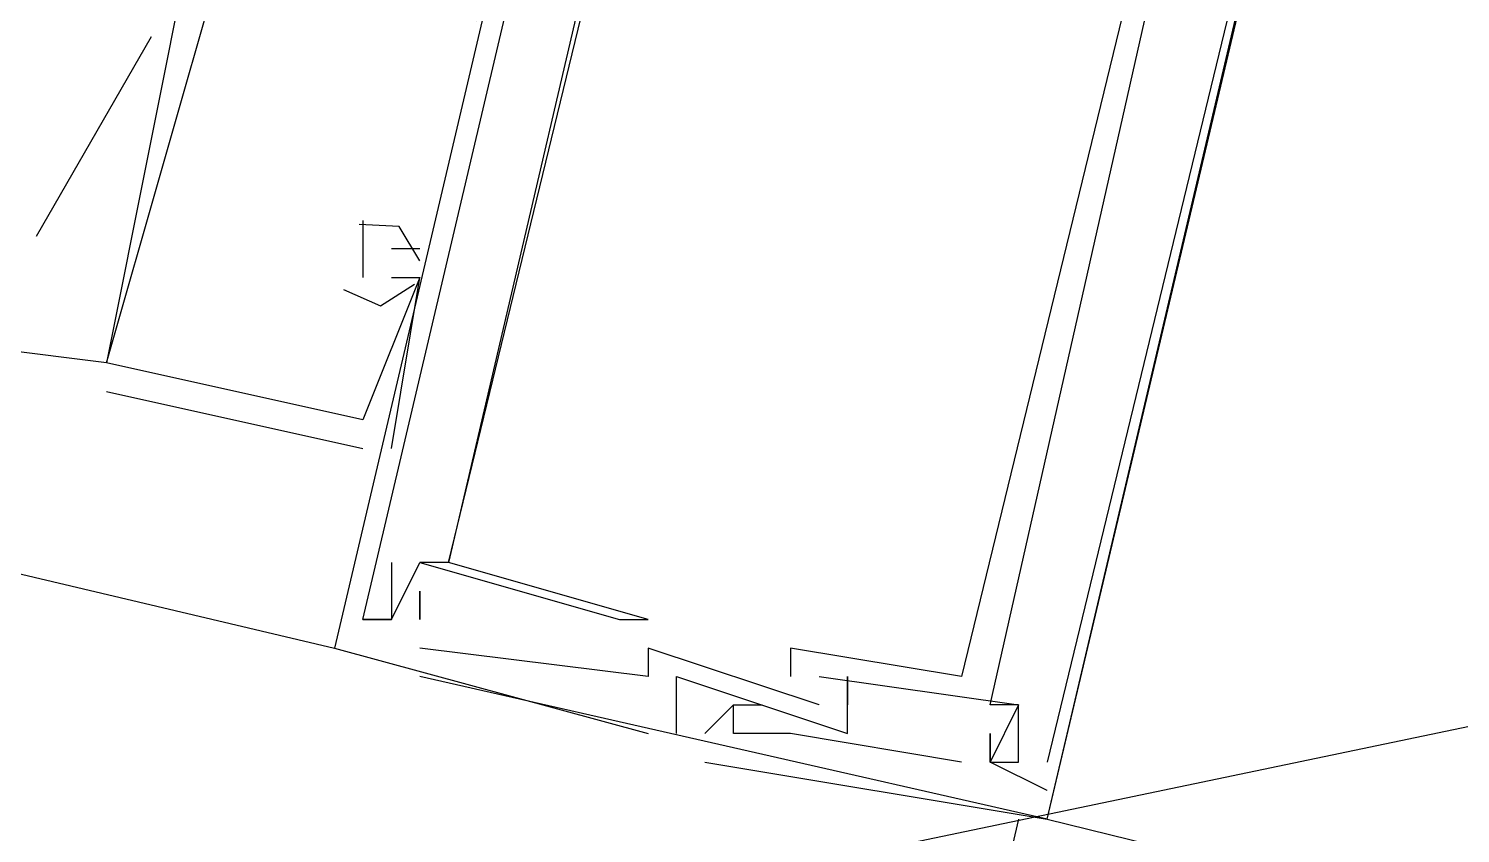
# Model space of a CAD drawing. Header units: feet. Extents: x -84 to 198, y -22 to 181.
# Drawn here: x 87.577 to 88.247, y 148.918 to 149.294 of the extents above; entities that cross this region are included whole.
import ezdxf

# ---------------------------------------------------------------- set-up
doc = ezdxf.new("R2010")
doc.units = ezdxf.units.FT
doc.layers.add('A-AREA-UNIDAD', color=30, linetype='CONTINUOUS')
doc.layers.add('A-LINEA', color=7, linetype='CONTINUOUS')

msp = doc.modelspace()

# ---------------------------------------------------------------- linework, layer by layer
at = {"layer": 'A-AREA-UNIDAD'}
msp.add_lwpolyline([(84.928, 131.1289), (85.152, 132.6933), (86.8, 132.5333), (87.552, 135.8578), (85.152, 136.2489), (85.12, 137.3333), (86.08, 141.3689), (87.072, 141.4222), (87.12, 140.6578), (87.648, 141.1733), (87.712, 141.5822), (87.488, 142.2933), (86.56, 142.3289), (86.56, 143.3778), (87.872, 148.8889), (88.64, 149.0489), (91.008, 159.2178), (90.432, 159.2533), (90.432, 159.8933), (87.008, 159.7689), (77.6, 158.8622), (74.112, 158.2578)], dxfattribs=at)
at = {"layer": 'A-LINEA'}
for p, q in [((88.0533, 148.9244), (90.52, 159.3378)), ((79.6, 150.9244), (87.72, 149.0044)), ((87.5806, 149.1971), (87.6344, 149.2905)), ((87.7333, 149.2044), (87.7333, 149.2044)), ((87.7333, 149.2044), (87.7333, 149.2044)), ((87.7333, 149.2044), (87.7333, 149.2044)), ((87.7333, 149.1911), (87.7333, 149.1911)), ((87.7333, 149.1911), (87.7333, 149.1911)), ((87.7333, 149.1911), (87.7333, 149.1911)), ((87.76, 149.1911), (87.7467, 149.1911)), ((87.7467, 149.1911), (87.7467, 149.1911)), ((87.76, 149.1911), (87.7467, 149.1911)), ((87.7467, 149.1911), (87.7467, 149.1911)), ((87.76, 149.1911), (87.7467, 149.1911)), ((87.7467, 149.1911), (87.7467, 149.1911)), ((87.76, 149.1911), (87.76, 149.1911)), ((87.76, 149.1911), (87.76, 149.1911)), ((87.76, 149.1911), (87.76, 149.1911)), ((87.7333, 149.1778), (87.7333, 149.1778)), ((87.7333, 149.1778), (87.7333, 149.1778)), ((87.7333, 149.1778), (87.7333, 149.1778)), ((87.7467, 149.0978), (87.76, 149.1778)), ((87.7467, 149.1778), (87.7467, 149.1778)), ((87.7467, 149.0978), (87.76, 149.1778)), ((87.7467, 149.1778), (87.7467, 149.1778)), ((87.7467, 149.0978), (87.76, 149.1778)), ((87.7467, 149.1778), (87.7467, 149.1778)), ((87.76, 149.1778), (87.76, 149.1778)), ((87.76, 149.1778), (87.76, 149.1778)), ((87.76, 149.1778), (87.76, 149.1778)), ((87.76, 149.1778), (87.76, 149.1778)), ((87.76, 149.1778), (87.76, 149.1778)), ((87.76, 149.1778), (87.76, 149.1778)), ((87.6133, 149.1378), (87.5067, 149.1511)), ((87.6133, 149.1378), (87.6133, 149.1378)), ((87.6133, 149.1378), (87.6133, 149.1378)), ((87.6133, 149.1378), (87.6133, 149.1378)), ((87.6133, 149.1378), (87.6133, 149.1378)), ((87.6133, 149.1378), (87.6133, 149.1378)), ((87.6133, 149.1378), (87.6133, 149.1378)), ((87.6133, 149.1378), (87.6133, 149.1378)), ((87.6133, 149.1378), (87.6133, 149.1378)), ((87.6133, 149.1378), (87.6133, 149.1378)), ((87.6133, 149.1244), (87.7333, 149.0978)), ((87.6133, 149.1244), (87.6133, 149.1244)), ((87.6133, 149.1244), (87.7333, 149.0978)), ((87.6133, 149.1244), (87.6133, 149.1244)), ((87.6133, 149.1244), (87.7333, 149.0978)), ((87.6133, 149.1244), (87.6133, 149.1244)), ((87.7333, 149.1111), (87.7333, 149.1111)), ((87.7333, 149.1111), (87.7333, 149.1111)), ((87.7333, 149.1111), (87.7333, 149.1111)), ((87.7333, 149.0978), (87.7333, 149.0978)), ((87.7333, 149.0978), (87.7333, 149.0978)), ((87.7333, 149.0978), (87.7333, 149.0978)), ((87.7467, 149.0978), (87.7467, 149.0978)), ((87.7467, 149.0978), (87.7467, 149.0978)), ((87.7467, 149.0978), (87.7467, 149.0978)), ((87.7467, 149.0444), (87.7467, 149.0444)), ((87.7467, 149.0444), (87.7467, 149.0444)), ((87.7467, 149.0444), (87.7467, 149.0444)), ((87.76, 149.0444), (87.76, 149.0444)), ((87.76, 149.0444), (87.76, 149.0444)), ((87.76, 149.0444), (87.76, 149.0444)), ((87.76, 149.0444), (87.76, 149.0444)), ((87.76, 149.0444), (87.76, 149.0444)), ((87.76, 149.0444), (87.76, 149.0444)), ((87.7733, 149.0444), (87.7733, 149.0444)), ((87.7733, 149.0444), (87.7733, 149.0444)), ((87.7733, 149.0444), (87.7733, 149.0444)), ((87.7733, 149.0444), (87.7733, 149.0444)), ((87.7733, 149.0444), (87.7733, 149.0444)), ((87.7733, 149.0444), (87.7733, 149.0444)), ((87.76, 149.0311), (87.76, 149.0311)), ((87.76, 149.0311), (87.76, 149.0311)), ((87.76, 149.0311), (87.76, 149.0311)), ((87.7333, 149.0178), (87.7333, 149.0178)), ((87.7333, 149.0178), (87.7333, 149.0178)), ((87.7333, 149.0178), (87.7333, 149.0178)), ((87.7333, 149.0178), (87.7333, 149.0178)), ((87.7333, 149.0178), (87.7333, 149.0178)), ((87.7333, 149.0178), (87.7333, 149.0178)), ((87.7467, 149.0178), (87.7467, 149.0178)), ((87.7467, 149.0178), (87.7467, 149.0178)), ((87.7467, 149.0178), (87.7467, 149.0178)), ((87.7467, 149.0178), (87.7467, 149.0178)), ((87.7467, 149.0178), (87.7467, 149.0178)), ((87.7467, 149.0178), (87.7467, 149.0178)), ((87.7467, 149.0178), (87.7467, 149.0178)), ((87.7467, 149.0178), (87.7467, 149.0178)), ((87.7467, 149.0178), (87.7467, 149.0178)), ((87.76, 149.0178), (87.76, 149.0178)), ((87.76, 149.0178), (87.76, 149.0178)), ((87.76, 149.0178), (87.76, 149.0178)), ((87.76, 149.0178), (87.76, 149.0178)), ((87.76, 149.0178), (87.76, 149.0178)), ((87.76, 149.0178), (87.76, 149.0178)), ((87.8533, 149.0178), (87.8533, 149.0178)), ((87.8533, 149.0178), (87.8533, 149.0178)), ((87.8533, 149.0178), (87.8533, 149.0178)), ((87.8667, 149.0178), (87.8667, 149.0178)), ((87.8667, 149.0178), (87.8667, 149.0178)), ((87.8667, 149.0178), (87.8667, 149.0178)), ((87.72, 149.0044), (87.72, 149.0044)), ((87.72, 149.0044), (87.72, 149.0044)), ((87.72, 149.0044), (87.72, 149.0044)), ((87.76, 149.0044), (87.76, 149.0044)), ((87.76, 149.0044), (87.76, 149.0044)), ((87.76, 149.0044), (87.76, 149.0044)), ((87.8667, 149.0044), (87.8667, 149.0044)), ((87.8667, 149.0044), (87.8667, 149.0044)), ((87.8667, 149.0044), (87.8667, 149.0044)), ((87.9333, 149.0044), (87.9333, 149.0044)), ((87.9333, 149.0044), (87.9333, 149.0044)), ((87.9333, 149.0044), (87.9333, 149.0044)), ((88.0533, 148.9244), (87.76, 148.9911)), ((87.8667, 148.9911), (87.8667, 148.9911)), ((87.8667, 148.9911), (87.8667, 148.9911)), ((87.8667, 148.9911), (87.8667, 148.9911)), ((87.88, 148.9644), (87.88, 148.9911)), ((87.88, 148.9911), (87.88, 148.9911)), ((87.88, 148.9644), (87.88, 148.9911)), ((87.88, 148.9911), (87.88, 148.9911)), ((87.88, 148.9644), (87.88, 148.9911)), ((87.88, 148.9911), (87.88, 148.9911)), ((87.9333, 148.9911), (87.9333, 148.9911)), ((87.9333, 148.9911), (87.9333, 148.9911)), ((87.9333, 148.9911), (87.9333, 148.9911)), ((87.9467, 148.9911), (87.9467, 148.9911)), ((87.9467, 148.9911), (87.9467, 148.9911)), ((87.9467, 148.9911), (87.9467, 148.9911)), ((87.96, 148.9911), (87.96, 148.9911)), ((87.96, 148.9911), (87.96, 148.9911)), ((87.96, 148.9911), (87.96, 148.9911)), ((88.0133, 148.9911), (88.0133, 148.9911)), ((88.0133, 148.9911), (88.0133, 148.9911)), ((88.0133, 148.9911), (88.0133, 148.9911)), ((87.88, 148.9778), (87.88, 148.9778)), ((87.88, 148.9778), (87.88, 148.9778)), ((87.88, 148.9778), (87.88, 148.9778)), ((87.9067, 148.9778), (87.8933, 148.9644)), ((87.9067, 148.9778), (87.8933, 148.9644)), ((87.9067, 148.9778), (87.8933, 148.9644)), ((87.9067, 148.9778), (87.9067, 148.9778)), ((87.9067, 148.9778), (87.9067, 148.9778)), ((87.9067, 148.9778), (87.9067, 148.9778)), ((87.9067, 148.9778), (87.9067, 148.9778)), ((87.9067, 148.9778), (87.9067, 148.9778)), ((87.9067, 148.9778), (87.9067, 148.9778)), ((87.92, 148.9778), (87.92, 148.9778)), ((87.92, 148.9778), (87.92, 148.9778)), ((87.92, 148.9778), (87.92, 148.9778)), ((87.9467, 148.9778), (87.9467, 148.9778)), ((87.9467, 148.9778), (87.9467, 148.9778)), ((87.9467, 148.9778), (87.9467, 148.9778)), ((87.96, 148.9778), (87.96, 148.9778)), ((87.96, 148.9778), (87.96, 148.9778)), ((87.96, 148.9778), (87.96, 148.9778)), ((88.0267, 148.9778), (88.0267, 148.9778)), ((88.0267, 148.9778), (88.0267, 148.9778)), ((88.0267, 148.9778), (88.0267, 148.9778)), ((88.04, 148.9778), (88.04, 148.9778)), ((88.04, 148.9778), (88.04, 148.9778)), ((88.04, 148.9778), (88.04, 148.9778)), ((88.04, 148.9778), (88.04, 148.9778)), ((88.04, 148.9778), (88.04, 148.9778)), ((88.04, 148.9778), (88.04, 148.9778)), ((87.8667, 148.9644), (87.8667, 148.9644)), ((87.8667, 148.9644), (87.8667, 148.9644)), ((87.8667, 148.9644), (87.8667, 148.9644)), ((87.88, 148.9644), (87.88, 148.9644)), ((87.88, 148.9644), (87.88, 148.9644)), ((87.88, 148.9644), (87.88, 148.9644)), ((87.8933, 148.9644), (87.8933, 148.9644)), ((87.8933, 148.9644), (87.8933, 148.9644)), ((87.8933, 148.9644), (87.8933, 148.9644)), ((87.9067, 148.9644), (87.9067, 148.9644)), ((87.9067, 148.9644), (87.9067, 148.9644)), ((87.9067, 148.9644), (87.9067, 148.9644)), ((87.9067, 148.9644), (87.9067, 148.9644)), ((87.9067, 148.9644), (87.9067, 148.9644)), ((87.9067, 148.9644), (87.9067, 148.9644)), ((87.9333, 148.9644), (87.9333, 148.9644)), ((87.9333, 148.9644), (87.9333, 148.9644)), ((87.9333, 148.9644), (87.9333, 148.9644)), ((87.96, 148.9644), (87.96, 148.9644)), ((87.96, 148.9644), (87.96, 148.9644)), ((87.96, 148.9644), (87.96, 148.9644)), ((88.0267, 148.9644), (88.0267, 148.9644)), ((88.0267, 148.9644), (88.0267, 148.9644)), ((88.0267, 148.9644), (88.0267, 148.9644)), ((87.8933, 148.9511), (87.8933, 148.9511)), ((87.8933, 148.9511), (87.8933, 148.9511)), ((87.8933, 148.9511), (87.8933, 148.9511)), ((88.0133, 148.9511), (88.0133, 148.9511)), ((88.0133, 148.9511), (88.0133, 148.9511)), ((88.0133, 148.9511), (88.0133, 148.9511)), ((88.0267, 148.9511), (88.0267, 148.9511)), ((88.0267, 148.9511), (88.0267, 148.9511)), ((88.0267, 148.9511), (88.0267, 148.9511)), ((88.0267, 148.9511), (88.0267, 148.9511)), ((88.0267, 148.9511), (88.0267, 148.9511)), ((88.0267, 148.9511), (88.0267, 148.9511)), ((88.0267, 148.9511), (88.0267, 148.9511)), ((88.0267, 148.9511), (88.0267, 148.9511)), ((88.0267, 148.9511), (88.0267, 148.9511)), ((88.04, 148.9511), (88.04, 148.9511)), ((88.04, 148.9511), (88.04, 148.9511)), ((88.04, 148.9511), (88.04, 148.9511)), ((88.0533, 148.9511), (88.0533, 148.9511)), ((88.0533, 148.9511), (88.0533, 148.9511)), ((88.0533, 148.9511), (88.0533, 148.9511)), ((88.0533, 148.9378), (88.0533, 148.9378)), ((88.0533, 148.9378), (88.0533, 148.9378)), ((88.0533, 148.9378), (88.0533, 148.9378)), ((88.04, 148.9244), (83.4133, 129.4178)), ((88.0533, 148.9244), (88.7067, 148.7644)), ((88.0533, 148.9244), (88.0533, 148.9244)), ((88.0533, 148.9244), (88.0533, 148.9244)), ((88.0533, 148.9244), (88.0533, 148.9244))]:
    msp.add_line(p, q, dxfattribs=at)
for points in [[(87.88, 149.6844), (87.72, 149.0044), (87.8667, 148.9644)], [(87.88, 149.6844), (87.72, 149.0044), (87.8667, 148.9644)], [(87.88, 149.6844), (87.72, 149.0044), (87.8667, 148.9644)], [(87.8933, 148.9511), (88.0533, 148.9244), (88.2133, 149.6044)], [(87.8933, 148.9511), (88.0533, 148.9244), (88.2133, 149.6044)], [(87.8933, 148.9511), (88.0533, 148.9244), (88.2133, 149.6044)], [(87.7467, 149.0444), (87.7467, 149.0178), (87.7333, 149.0178), (87.7467, 149.0178), (87.76, 149.0444), (87.8533, 149.0178), (87.8667, 149.0178), (87.7733, 149.0444), (87.8933, 149.5378), (87.9867, 149.5244), (87.9867, 149.5244), (87.9733, 149.5378), (87.9733, 149.5244), (87.8933, 149.5511), (87.8667, 149.5644)], [(87.7467, 149.0444), (87.7467, 149.0178), (87.7333, 149.0178), (87.7467, 149.0178), (87.76, 149.0444), (87.8533, 149.0178), (87.8667, 149.0178), (87.7733, 149.0444), (87.8933, 149.5378), (87.9867, 149.5244), (87.9867, 149.5244), (87.9733, 149.5378), (87.9733, 149.5244), (87.8933, 149.5511), (87.8667, 149.5644)], [(87.7467, 149.0444), (87.7467, 149.0178), (87.7333, 149.0178), (87.7467, 149.0178), (87.76, 149.0444), (87.8533, 149.0178), (87.8667, 149.0178), (87.7733, 149.0444), (87.8933, 149.5378), (87.9867, 149.5244), (87.9867, 149.5244), (87.9733, 149.5378), (87.9733, 149.5244), (87.8933, 149.5511), (87.8667, 149.5644)], [(88.12, 149.5111), (88.12, 149.4978), (88.1733, 149.4844), (88.16, 149.4044), (88.1333, 149.4044), (88.12, 149.3911), (88.1333, 149.3911), (88.16, 149.3911), (88.0533, 148.9511)], [(88.12, 149.5111), (88.12, 149.4978), (88.1733, 149.4844), (88.16, 149.4044), (88.1333, 149.4044), (88.12, 149.3911), (88.1333, 149.3911), (88.16, 149.3911), (88.0533, 148.9511)], [(88.12, 149.5111), (88.12, 149.4978), (88.1733, 149.4844), (88.16, 149.4044), (88.1333, 149.4044), (88.12, 149.3911), (88.1333, 149.3911), (88.16, 149.3911), (88.0533, 148.9511)], [(88.0533, 149.4978), (88.1333, 149.4844), (88.0133, 148.9911), (87.9333, 149.0044), (87.9333, 148.9911)], [(88.0533, 149.4978), (88.1333, 149.4844), (88.0133, 148.9911), (87.9333, 149.0044), (87.9333, 148.9911)], [(88.0533, 149.4978), (88.1333, 149.4844), (88.0133, 148.9911), (87.9333, 149.0044), (87.9333, 148.9911)], [(87.9467, 148.9911), (88.04, 148.9778), (88.0267, 148.9511), (88.04, 148.9511), (88.04, 148.9778), (88.0267, 148.9778), (88.12, 149.3911), (88.1333, 149.3778), (88.1467, 149.3911), (88.1333, 149.3911), (88.12, 149.3911), (88.1467, 149.4844)], [(87.9467, 148.9911), (88.04, 148.9778), (88.0267, 148.9511), (88.04, 148.9511), (88.04, 148.9778), (88.0267, 148.9778), (88.12, 149.3911), (88.1333, 149.3778), (88.1467, 149.3911), (88.1333, 149.3911), (88.12, 149.3911), (88.1467, 149.4844)], [(87.9467, 148.9911), (88.04, 148.9778), (88.0267, 148.9511), (88.04, 148.9511), (88.04, 148.9778), (88.0267, 148.9778), (88.12, 149.3911), (88.1333, 149.3778), (88.1467, 149.3911), (88.1333, 149.3911), (88.12, 149.3911), (88.1467, 149.4844)], [(87.7467, 149.0178), (87.7333, 149.0178), (87.84, 149.4711), (87.8533, 149.4578), (87.8667, 149.4578), (87.8667, 149.4711), (87.84, 149.4711)], [(87.7467, 149.0178), (87.7333, 149.0178), (87.84, 149.4711), (87.8533, 149.4578), (87.8667, 149.4578), (87.8667, 149.4711), (87.84, 149.4711)], [(87.7467, 149.0178), (87.7333, 149.0178), (87.84, 149.4711), (87.8533, 149.4578), (87.8667, 149.4578), (87.8667, 149.4711), (87.84, 149.4711)], [(87.8533, 149.4444), (87.8667, 149.4444), (87.7733, 149.0444), (87.76, 149.0444)], [(87.8533, 149.4444), (87.8667, 149.4444), (87.7733, 149.0444), (87.76, 149.0444)], [(87.8533, 149.4444), (87.8667, 149.4444), (87.7733, 149.0444), (87.76, 149.0444)], [(87.8, 149.4311), (87.7867, 149.4311), (87.7733, 149.4178), (87.7733, 149.3911), (87.76, 149.3644), (87.76, 149.3511), (87.7867, 149.3378), (87.7867, 149.2978), (87.6933, 149.3244), (87.6933, 149.3378), (87.68, 149.3378), (87.68, 149.3244), (87.6667, 149.3378), (87.6533, 149.3378), (87.6133, 149.1378)], [(87.8, 149.4311), (87.7867, 149.4311), (87.7733, 149.4178), (87.7733, 149.3911), (87.76, 149.3644), (87.76, 149.3511), (87.7867, 149.3378), (87.7867, 149.2978), (87.6933, 149.3244), (87.6933, 149.3378), (87.68, 149.3378), (87.68, 149.3244), (87.6667, 149.3378), (87.6533, 149.3378), (87.6133, 149.1378)], [(87.8, 149.4311), (87.7867, 149.4311), (87.7733, 149.4178), (87.7733, 149.3911), (87.76, 149.3644), (87.76, 149.3511), (87.7867, 149.3378), (87.7867, 149.2978), (87.6933, 149.3244), (87.6933, 149.3378), (87.68, 149.3378), (87.68, 149.3244), (87.6667, 149.3378), (87.6533, 149.3378), (87.6133, 149.1378)], [(87.7467, 149.1778), (87.76, 149.1778), (87.7333, 149.1111), (87.6133, 149.1378), (87.6667, 149.3244), (87.68, 149.3244)], [(87.7467, 149.1778), (87.76, 149.1778), (87.7333, 149.1111), (87.6133, 149.1378), (87.6667, 149.3244), (87.68, 149.3244)], [(87.7467, 149.1778), (87.76, 149.1778), (87.7333, 149.1111), (87.6133, 149.1378), (87.6667, 149.3244), (87.68, 149.3244)], [(87.76, 149.1855), (87.7503, 149.2016), (87.7315, 149.2026)], [(87.76, 149.1855), (87.7503, 149.2016), (87.7315, 149.2026)], [(87.76, 149.1855), (87.7503, 149.2016), (87.7315, 149.2026)], [(87.7333, 149.2044), (87.7333, 149.1911), (87.7333, 149.1911), (87.7333, 149.1778)], [(87.7333, 149.2044), (87.7333, 149.1911), (87.7333, 149.1911), (87.7333, 149.1778)], [(87.7333, 149.2044), (87.7333, 149.1911), (87.7333, 149.1911), (87.7333, 149.1778)], [(87.7243, 149.1721), (87.7415, 149.1645), (87.7574, 149.1746)], [(87.7243, 149.1721), (87.7415, 149.1645), (87.7574, 149.1746)], [(87.7243, 149.1721), (87.7415, 149.1645), (87.7574, 149.1746)], [(87.76, 149.0178), (87.76, 149.0311), (87.76, 149.0178)], [(87.76, 149.0178), (87.76, 149.0311), (87.76, 149.0178)], [(87.76, 149.0178), (87.76, 149.0311), (87.76, 149.0178)], [(87.9467, 148.9778), (87.8667, 149.0044), (87.8667, 148.9911), (87.76, 149.0044)], [(87.9467, 148.9778), (87.8667, 149.0044), (87.8667, 148.9911), (87.76, 149.0044)], [(87.9467, 148.9778), (87.8667, 149.0044), (87.8667, 148.9911), (87.76, 149.0044)], [(87.88, 148.9911), (87.96, 148.9644), (87.96, 148.9911), (87.96, 148.9778)], [(87.88, 148.9911), (87.96, 148.9644), (87.96, 148.9911), (87.96, 148.9778)], [(87.88, 148.9911), (87.96, 148.9644), (87.96, 148.9911), (87.96, 148.9778)], [(88.0133, 148.9511), (87.9333, 148.9644), (87.9067, 148.9644), (87.9067, 148.9778), (87.92, 148.9778)], [(88.0133, 148.9511), (87.9333, 148.9644), (87.9067, 148.9644), (87.9067, 148.9778), (87.92, 148.9778)], [(88.0133, 148.9511), (87.9333, 148.9644), (87.9067, 148.9644), (87.9067, 148.9778), (87.92, 148.9778)], [(88.0533, 148.9378), (88.0267, 148.9511), (88.0267, 148.9644), (88.0267, 148.9511)], [(88.0533, 148.9378), (88.0267, 148.9511), (88.0267, 148.9644), (88.0267, 148.9511)], [(88.0533, 148.9378), (88.0267, 148.9511), (88.0267, 148.9644), (88.0267, 148.9511)]]:
    msp.add_lwpolyline(points, dxfattribs=at)

doc.saveas('drawing.dxf')
